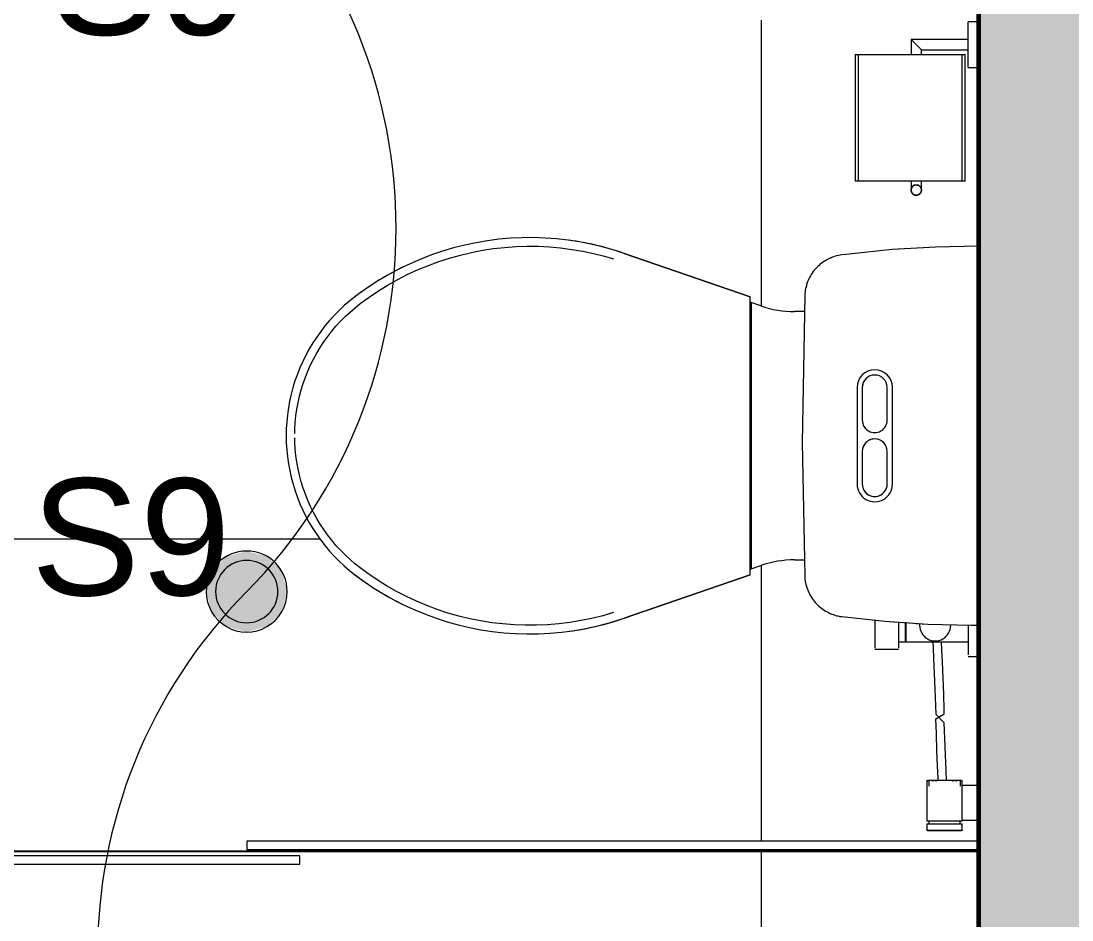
# Model space of a CAD drawing. Header units: millimetres. Extents: x -11245 to 8231, y -22520 to -3800.
# Drawn here: x 1283 to 2295, y -15496 to -14630 of the extents above; entities that cross this region are included whole.
import ezdxf

# ---------------------------------------------------------------- set-up
doc = ezdxf.new("R2010")
doc.units = ezdxf.units.MM
for name, color, linetype, lineweight in [('A-ANNO-DIMS', 211, 'Continuous', 9), ('A-ANNO-DIMS-75', 211, 'Continuous', 9), ('A-DETL-THIN', 151, 'Continuous', 9), ('A-FLOR', 192, 'Continuous', 25), ('A-FLOR-PATT', 8, 'Continuous', 25), ('A-GENM', 13, 'Continuous', 9), ('A-WALL', 113, 'Continuous', 25), ('A-WALL-PATT', 111, 'Continuous', 25), ('E-LITE-EQPM', 33, 'Continuous', 9), ('G-ANNO-TEXT', 231, 'Continuous', 9), ('I-FURN', 30, 'Continuous', 9), ('P-SANR-FIXT', 6, 'Continuous', 9)]:
    doc.layers.add(name, color=color, linetype=linetype, lineweight=lineweight)
doc.styles.add('@Arial Unicode MS', font='ARIALUNI.TTF', dxfattribs={"height": 150})
doc.styles.add('Arial_1', font='arial.ttf', dxfattribs={"height": 112.5})
doc.dimstyles.new('CRT_-__Metros_-_Linha_de_chamada_3_5_mm', dxfattribs={"dimscale": 304.8, "dimtxt": 150.876728, "dimasz": 0.492126, "dimexe": 0.246063, "dimexo": 0.0625, "dimgap": 0.123031, "dimtad": 1, "dimlfac": 0.001, "dimrnd": 0.01, "dimzin": 0, "dimdsep": 46, "dimtxsty": '@Arial Unicode MS', "dimblk1": 'OBLIQUE', "dimblk2": 'OBLIQUE', "dimsah": 1, "dimcen": 0.09, "dimdle": 0.246063, "dimazin": 0, "dimtfac": 1, "dimtdec": 4, "dimtix": 1, "dimtmove": 0, "dimatfit": 3, "dimfxl": 1.476378, "dimfxlon": 1, "dimtvp": 1, "dimtolj": 1, "dimtzin": 0, "dimarcsym": 2})

# ---------------------------------------------------------------- blocks, each defined once
blk = doc.blocks.new('CRT-POR-Folha-Madeira-Face Based vidro - CRT-POR-Folha-Madeira-Face Based vidro-4438601-PONTOS ELÉTRICOS TÉRREO')
at = {"layer": 'A-GENM'}
for p, q in [((2205.4, -15419.9), (1500.4, -15419.9)), ((1500.4, -15419.9), (1500.4, -15427.9)), ((1500.4, -15427.9), (2205.4, -15427.9)), ((2205.4, -15427.9), (2205.4, -15419.9))]:
    blk.add_line(p, q, dxfattribs=at)
blk = doc.blocks.new('CRT-POR-Folha-Madeira-Face Based vidro - CRT-POR-Folha-Madeira-Face Based vidro-4438602-PONTOS ELÉTRICOS TÉRREO')
at = {"layer": 'A-GENM'}
for p, q in [((1551.4, -15434), (796.4, -15434)), ((796.4, -15434), (796.4, -15442)), ((1551.4, -15442), (1551.4, -15434)), ((796.4, -15442), (1551.4, -15442))]:
    blk.add_line(p, q, dxfattribs=at)
blk = doc.blocks.new('Bacia Sanitária - Caixa acoplada-3529764-PONTOS ELÉTRICOS TÉRREO')
at = {"layer": 'P-SANR-FIXT'}
for p, q in [((171.5, -173), (78.5, -173)), ((110, -178), (78.5, -178)), ((171.5, -178), (140, -178)), ((78.5, -202), (110, -202)), ((140, -202), (171.5, -202)), ((78.5, -207), (171.5, -207)), ((5.5, -257.8), (5.5, -267.2)), ((244.5, -267.2), (244.5, -257.8)), ((0, -299.8), (-3.2, -309)), ((253.2, -309), (250, -299.8)), ((-8.8, -310), (-50.6, -431.4)), ((-50.6, -431.4), (-8.8, -310)), ((-3.2, -309), (-3.5, -310)), ((-3.2, -309), (253.2, -309)), ((242.9, -310), (7.1, -310)), ((253.5, -310), (253.2, -309)), ((300.6, -431.4), (258.8, -310)), ((258.8, -310), (300.6, -431.4))]:
    blk.add_line(p, q, dxfattribs=at)
at = {"layer": 'P-SANR-FIXT', "flags": 128}
for points in [[(-57.5, -90), (-56.7, -131.6), (-54.2, -173.1), (-50, -214.5), (-49.1, -221.6)], [(-57.5, -90), (-56.7, -131.6), (-55.6, -148.8)], [(299.1, -221.6), (303.6, -180.3), (306.4, -138.8), (307.5, -97.2), (307.5, -90)], [(305.6, -150.2), (306.4, -138.8), (307.5, -97.2), (307.5, -90)], [(-54.9, -161.7), (-54.2, -173.1), (-50, -214.5), (-49.1, -221.6)], [(299.1, -221.6), (303.6, -180.3), (304.7, -163.1)], [(-49.1, -221.6), (-48.9, -223.3), (-48.6, -224.9), (-48.2, -226.5), (-47.8, -228.1), (-47.3, -229.6), (-46.7, -231.2), (-46.1, -232.7), (-45.4, -234.2), (-44.7, -235.6), (-43.9, -237.1), (-43.1, -238.5), (-42.1, -239.8), (-41.2, -241.2), (-40.2, -242.5), (-39.1, -243.7), (-38, -244.9), (-36.8, -246.1), (-35.6, -247.2), (-34.4, -248.2), (-33.1, -249.2), (-31.7, -250.2), (-30.4, -251.1), (-29, -252), (-27.5, -252.7), (-26.1, -253.5), (-24.6, -254.2), (-23.1, -254.8), (-21.5, -255.3), (-19.9, -255.8), (-18.4, -256.2), (-16.8, -256.6), (-15.2, -256.9), (-13.5, -257.1), (-11.9, -257.3), (-10.3, -257.4), (-10, -257.4)], [(-49.1, -221.6), (-48.9, -223.3), (-48.6, -224.9), (-48.2, -226.5), (-47.8, -228.1), (-47.3, -229.6), (-46.7, -231.2), (-46.1, -232.7), (-45.4, -234.2), (-44.7, -235.6), (-43.9, -237.1), (-43.1, -238.5), (-42.1, -239.8), (-41.2, -241.2), (-40.2, -242.5), (-39.1, -243.7), (-38, -244.9), (-36.8, -246.1), (-35.6, -247.2), (-34.4, -248.2), (-33.1, -249.2), (-31.7, -250.2), (-30.4, -251.1), (-29, -252), (-27.5, -252.7), (-26.1, -253.5), (-24.6, -254.2), (-23.1, -254.8), (-21.5, -255.3), (-19.9, -255.8), (-18.4, -256.2), (-16.8, -256.6), (-15.2, -256.9), (-13.5, -257.1), (-11.9, -257.3), (-10.3, -257.4)], [(260, -257.4), (261.7, -257.3), (263.3, -257.2), (264.9, -256.9), (266.5, -256.7), (268.1, -256.3), (269.7, -255.9), (271.3, -255.4), (272.8, -254.9), (274.4, -254.2), (275.9, -253.6), (277.3, -252.9), (278.8, -252.1), (280.2, -251.2), (281.6, -250.3), (282.9, -249.4), (284.2, -248.4), (285.4, -247.3), (286.7, -246.2), (287.8, -245.1), (288.9, -243.9), (290, -242.6), (291, -241.4), (292, -240), (292.9, -238.7), (293.8, -237.3), (294.6, -235.8), (295.3, -234.4), (296, -232.9), (296.7, -231.4), (297.2, -229.8), (297.7, -228.3), (298.2, -226.7), (298.5, -225.1), (298.9, -223.5), (299.1, -221.9), (299.1, -221.6)], [(260, -257.4), (261.7, -257.3), (263.3, -257.2), (264.9, -256.9), (266.5, -256.7), (268.1, -256.3), (269.7, -255.9), (271.3, -255.4), (272.8, -254.9), (274.4, -254.2), (275.9, -253.6), (277.3, -252.9), (278.8, -252.1), (280.2, -251.2), (281.6, -250.3), (282.9, -249.4), (284.2, -248.4), (285.4, -247.3), (286.7, -246.2), (287.8, -245.1), (288.9, -243.9), (290, -242.6), (291, -241.4), (292, -240), (292.9, -238.7), (293.8, -237.3), (294.6, -235.8), (295.3, -234.4), (296, -232.9), (296.7, -231.4), (297.2, -229.8), (297.7, -228.3), (298.2, -226.7), (298.5, -225.1), (298.9, -223.5), (299.1, -221.9)], [(-10, -257.4), (131.5, -260), (260, -257.4)], [(128.4, -259.9), (131.5, -260), (260, -257.4)], [(7.1, -310), (3.6, -310), (0.2, -310), (-2.8, -310), (-5.3, -310), (-7.2, -310), (-8.4, -310), (-8.8, -310)], [(258.8, -310), (258.4, -310), (257.2, -310), (255.3, -310), (252.8, -310), (249.8, -310), (246.4, -310), (242.9, -310)], [(-50.6, -431.4), (-54, -441.9), (-57, -452.7), (-59.6, -463.5), (-61.7, -474.4), (-63.4, -485.4), (-64.6, -496.5), (-65.4, -507.6), (-65.8, -518.7), (-65.7, -529.9), (-65.2, -541), (-64.2, -552.1), (-62.8, -563.1), (-60.9, -574.1), (-58.6, -585), (-55.9, -595.8), (-52.7, -606.4), (-49.1, -617), (-45.1, -627.3), (-40.7, -637.6), (-35.9, -647.6), (-30.6, -657.4), (-25, -667), (-19, -676.4), (-12.7, -685.6), (-8.9, -690.7)], [(258.9, -690.7), (265.4, -681.7), (271.6, -672.5), (277.5, -663), (282.9, -653.3), (288, -643.4), (292.6, -633.2), (296.9, -622.9), (300.7, -612.5), (304.1, -601.9), (307.1, -591.2), (309.6, -580.3), (311.7, -569.4), (313.4, -558.4), (314.6, -547.3), (315.4, -536.2), (315.8, -525.1), (315.7, -514), (315.1, -502.9), (314.1, -491.8), (312.7, -480.7), (310.8, -469.8), (308.5, -458.9), (305.8, -448.1), (302.6, -437.4), (300.6, -431.4)], [(-2.3, -685.7), (-8.6, -676.9), (-14.7, -668), (-20.3, -658.8), (-25.6, -649.4), (-30.5, -639.7), (-35, -629.9), (-39.1, -619.9), (-42.8, -609.8), (-46.1, -599.5), (-49, -589.1), (-51.5, -578.6), (-53.6, -568), (-55.2, -557.3), (-56.4, -546.6), (-57.1, -535.8), (-57.5, -525), (-57.4, -514.2), (-56.9, -503.4), (-55.9, -492.7), (-54.5, -482), (-52.7, -471.3), (-50.5, -460.8), (-47.8, -450.3), (-45.2, -441.6)], [(295.2, -441.6), (298.2, -451.9), (300.8, -462.4), (303, -473), (304.8, -483.6), (306.1, -494.4), (307, -505.1), (307.4, -515.9), (307.5, -526.7), (307.1, -537.5), (306.2, -548.3), (305, -559), (303.3, -569.7), (301.2, -580.2), (298.6, -590.7), (295.7, -601.1), (292.3, -611.4), (288.5, -621.5), (284.3, -631.5), (279.8, -641.2), (274.8, -650.8), (269.5, -660.2), (263.7, -669.4), (257.7, -678.3), (252.3, -685.7)], [(122.9, -748.7), (118.6, -748.6), (112.2, -748.2), (105.8, -747.6), (99.5, -746.7), (93.2, -745.5), (87, -744.1), (80.8, -742.5), (74.7, -740.6), (68.6, -738.4), (62.7, -736.1), (56.8, -733.5), (51.1, -730.6), (45.5, -727.6), (40, -724.3), (34.7, -720.8), (29.4, -717), (24.4, -713.1), (19.5, -709), (14.8, -704.7), (10.2, -700.2), (5.9, -695.5), (1.7, -690.6), (-2.3, -685.7)], [(252.3, -685.7), (248.3, -690.7), (244.1, -695.5), (239.7, -700.2), (235.2, -704.7), (230.5, -709), (225.6, -713.1), (220.5, -717.1), (215.3, -720.8), (210, -724.3), (204.5, -727.6), (198.9, -730.6), (193.1, -733.5), (187.3, -736.1), (181.3, -738.5), (175.3, -740.6), (169.2, -742.5), (163, -744.1), (156.7, -745.5), (150.5, -746.7), (144.1, -747.6), (137.7, -748.2), (131.4, -748.6), (127, -748.7)], [(-8.9, -690.7), (-4.7, -696), (-0.3, -701.1), (4.3, -706), (9.1, -710.7), (14.1, -715.3), (19.2, -719.6), (24.5, -723.7), (30, -727.6), (35.6, -731.3), (41.4, -734.8), (47.3, -738), (53.4, -741), (59.5, -743.7), (65.8, -746.2), (72.1, -748.5), (78.5, -750.5), (85, -752.2), (91.6, -753.7), (98.2, -754.9), (104.9, -755.8), (111.6, -756.5), (118.3, -756.9), (125, -757), (131.8, -756.9), (138.5, -756.5), (145.2, -755.8), (151.9, -754.8), (158.5, -753.6), (165, -752.2), (171.5, -750.4), (178, -748.4), (184.3, -746.2), (190.6, -743.7), (196.7, -741), (202.8, -738), (208.7, -734.7), (214.4, -731.3), (220.1, -727.6), (225.5, -723.7), (230.9, -719.5), (236, -715.2), (241, -710.7), (245.8, -705.9), (250.3, -701), (254.7, -695.9), (258.9, -690.7)]]:
    blk.add_lwpolyline(points, dxfattribs=at)
at = {"layer": 'P-SANR-FIXT'}
for centre, radius, start, end in [((78.5, -190), 17, 90, 270), ((78.5, -190), 12, 90, 180), ((78.5, -190), 12, 90, 270), ((110, -190), 12, 60, 90), ((110, -190), 12, 270, 90), ((140, -190), 12, 90, 270), ((140, -190), 12, 120, 210), ((171.5, -190), 17, 270, 90), ((171.5, -190), 12, 300, 90), ((171.5, -190), 12, 270, 90), ((110, -190), 12, 330, 30), ((78.5, -190), 12, 240, 270), ((110, -190), 12, 300, 325.3751), ((140, -190), 12, 225, 255), ((-8.5, -216.5), 41, 200.6979, 204.269), ((258.5, -216.5), 41, 335.5054, 339.3021), ((-8.5, -216.5), 41, 225.2401, 227.543), ((258.5, -216.5), 41, 310.0668, 312.457), ((-8.5, -216.5), 41, 250.5914, 254.3881), ((258.5, -216.5), 41, 285.6119, 289.183), ((-94.5, -267.2), 100, 340.9814, 0), ((344.5, -267.2), 100, 180, 199.0186), ((212.5, -522), 278.3, 160.9814, 172.2455), ((37.5, -522), 278.3, 7.7545, 19.0186), ((212.5, -522), 278.3, 206.0377, 217.3018), ((37.5, -522), 278.3, 322.6982, 333.9623)]:
    blk.add_arc(centre, radius, start, end, dxfattribs=at)
blk = doc.blocks.new('Ducha Higiênica Mix_Match - Cobre Escovado-4413496-PONTOS ELÉTRICOS TÉRREO')
at = {"layer": 'P-SANR-FIXT', "color": 55}
for p, q in [((30, -10), (30, 0)), ((154.3, 0), (154.3, -15.7)), ((187.7, -15.8), (187.7, 0)), ((0, -10), (28.5, -10)), ((16, -70), (16, -10)), ((154.7, -17.5), (149.5, -17.5)), ((149.5, -17.5), (149.5, -32.8)), ((149.5, -17.5), (149.5, -32.8)), ((188.5, -15.7), (150, -15.7)), ((188.5, -15.7), (188.5, -32.8)), ((191, -17.7), (188.5, -17.7)), ((197, -15.7), (191, -15.7)), ((191, -32.8), (191, -15.7)), ((150.5, -21.4), (149.5, -21.4)), ((150.5, -24.5), (149.5, -24.5)), ((149.5, -32.8), (149.5, -48)), ((149.5, -32.8), (149.5, -48)), ((188.5, -32.8), (188.5, -49.8)), ((191, -49.8), (191, -32.8)), ((149.5, -41.1), (150.5, -41.1)), ((149.5, -44.2), (150.5, -44.2)), ((149.5, -48), (154.7, -48)), ((150, -49.8), (188.5, -49.8)), ((188.5, -47.8), (191, -47.8)), ((191, -49.8), (197, -49.8)), ((0, -70.4), (-2.9, -70.4)), ((-2.9, -70.4), (0, -70.4)), ((-2.9, -70.8), (0, -70.8)), ((-2.7, -70), (0, -70)), ((0, -70), (16, -70)), ((0, -70.4), (0, -70.4)), ((0, -70.8), (16, -70.8)), ((15.3, -70.4), (16, -70)), ((16, -70.8), (15.3, -70.4)), ((16, -77), (16, -70.8)), ((-3.4, -77), (0, -77)), ((0, -77), (21.9, -77)), ((23, -100), (23, -77)), ((-5.7, -100), (0, -100)), ((0, -100), (21.9, -100))]:
    blk.add_line(p, q, dxfattribs=at)
at = {"layer": 'P-SANR-FIXT', "color": 55, "flags": 128}
for points in [[(149.5, -16.3), (149.5, -16.3), (149.5, -16.2), (149.5, -16.2), (149.5, -16.2), (149.5, -16.2), (149.5, -16.2), (149.5, -16.1), (149.5, -16.1), (149.5, -16.1), (149.5, -16.1), (149.6, -16.1), (149.6, -16), (149.6, -16), (149.6, -16), (149.6, -16), (149.6, -16), (149.6, -15.9), (149.6, -15.9), (149.6, -15.9), (149.7, -15.9), (149.7, -15.9), (149.7, -15.9), (149.7, -15.9), (149.7, -15.8), (149.8, -15.8), (149.8, -15.8), (149.8, -15.8), (149.8, -15.8), (149.8, -15.8), (149.8, -15.8), (149.9, -15.8), (149.9, -15.8), (149.9, -15.8), (149.9, -15.8), (150, -15.7), (150, -15.7), (150, -15.7), (150, -15.7), (150, -15.7), (150, -15.7)], [(149.5, -17.9), (149.5, -17.7), (149.5, -17.4), (149.5, -17.2), (149.5, -17), (149.5, -16.8), (149.5, -16.6), (149.5, -16.5), (149.5, -16.4), (149.5, -16.4), (149.5, -16.3), (149.5, -16.3)], [(149.5, -16.3), (149.5, -16.3), (149.5, -16.3), (149.5, -16.4), (149.5, -16.5), (149.5, -16.6), (149.5, -16.8), (149.5, -16.9), (149.5, -17.1), (149.5, -17.3), (149.5, -17.6), (149.5, -17.9), (149.5, -18.1), (149.5, -18.5), (149.5, -18.8), (149.5, -19.2), (149.5, -19.5), (149.5, -19.9), (149.5, -20.4), (149.5, -20.8), (149.5, -21.3), (149.5, -21.8), (149.5, -22.3), (149.5, -22.8), (149.5, -23.3), (149.5, -23.9), (149.5, -24.4), (149.5, -25), (149.5, -25.6), (149.5, -26.2), (149.5, -26.8), (149.5, -27.4), (149.5, -28), (149.5, -28.7), (149.5, -29.3), (149.5, -30), (149.5, -30.6), (149.5, -31.3), (149.5, -31.9), (149.5, -32.6), (149.5, -32.8)], [(197, -15.7), (197, -15.7), (197, -15.7), (197.1, -15.7), (197.1, -15.7), (197.1, -15.7), (197.1, -15.8), (197.1, -15.8), (197.2, -15.8), (197.2, -15.8), (197.2, -15.8), (197.2, -15.8), (197.2, -15.8), (197.3, -15.8), (197.3, -15.8), (197.3, -15.8), (197.3, -15.8), (197.3, -15.9), (197.3, -15.9), (197.4, -15.9), (197.4, -15.9), (197.4, -15.9), (197.4, -15.9), (197.4, -16), (197.4, -16), (197.4, -16), (197.5, -16), (197.5, -16), (197.5, -16), (197.5, -16.1), (197.5, -16.1), (197.5, -16.1), (197.5, -16.1), (197.5, -16.1), (197.5, -16.2), (197.5, -16.2), (197.5, -16.2), (197.5, -16.2), (197.5, -16.3), (197.5, -16.3), (197.5, -16.3)], [(197.5, -32.8), (197.5, -32.1), (197.5, -31.4), (197.5, -30.8), (197.5, -30.1), (197.5, -29.5), (197.5, -28.8), (197.5, -28.2), (197.5, -27.6), (197.5, -27), (197.5, -26.3), (197.5, -25.7), (197.5, -25.1), (197.5, -24.6), (197.5, -24), (197.5, -23.5), (197.5, -22.9), (197.5, -22.4), (197.5, -21.9), (197.5, -21.4), (197.5, -20.9), (197.5, -20.5), (197.5, -20.1), (197.5, -19.6), (197.5, -19.3), (197.5, -18.9), (197.5, -18.5), (197.5, -18.2), (197.5, -17.9), (197.5, -17.7), (197.5, -17.4), (197.5, -17.2), (197.5, -17), (197.5, -16.8), (197.5, -16.6), (197.5, -16.5), (197.5, -16.4), (197.5, -16.3), (197.5, -16.3), (197.5, -16.3)], [(197.5, -16.3), (197.5, -16.3), (197.5, -16.3), (197.5, -16.4), (197.5, -16.5), (197.5, -16.6), (197.5, -16.8), (197.5, -16.9), (197.5, -17.1), (197.5, -17.3), (197.5, -17.6), (197.5, -17.8), (197.5, -18.1), (197.5, -18.5), (197.5, -18.8), (197.5, -19.2), (197.5, -19.5), (197.5, -19.9), (197.5, -20.4), (197.5, -20.8), (197.5, -21.3), (197.5, -21.8), (197.5, -22.3), (197.5, -22.8), (197.5, -23.3), (197.5, -23.9), (197.5, -24.4), (197.5, -25), (197.5, -25.6), (197.5, -26.2), (197.5, -26.8), (197.5, -27.4), (197.5, -28), (197.5, -28.7), (197.5, -29.3), (197.5, -30), (197.5, -30.6), (197.5, -31.3), (197.5, -31.9), (197.5, -32.6), (197.5, -32.8)], [(16, -36), (23.7, -35.6), (35.6, -35.1), (50.5, -34.5), (66.5, -33.9), (81, -33.5), (85.5, -33.3)], [(149.5, -30.8), (139, -31.3), (124.9, -31.9), (109.1, -32.5), (93.9, -33), (85.5, -41.3)], [(149.5, -38.8), (147.3, -39), (135.4, -39.5), (120.5, -40.1), (104.5, -40.6), (90, -41.1), (85.5, -33.3)], [(149.5, -32.8), (149.5, -33.4), (149.5, -34.1), (149.5, -34.7), (149.5, -35.4), (149.5, -36), (149.5, -36.7), (149.5, -37.3), (149.5, -37.9), (149.5, -38.6), (149.5, -39.2), (149.5, -39.8), (149.5, -40.4), (149.5, -40.9), (149.5, -41.5), (149.5, -42.1), (149.5, -42.6), (149.5, -43.1), (149.5, -43.6), (149.5, -44.1), (149.5, -44.6), (149.5, -45), (149.5, -45.5), (149.5, -45.9), (149.5, -46.3), (149.5, -46.6), (149.5, -47), (149.5, -47.3), (149.5, -47.6), (149.5, -47.9), (149.5, -48.1), (149.5, -48.3), (149.5, -48.5), (149.5, -48.7), (149.5, -48.9), (149.5, -49), (149.5, -49.1), (149.5, -49.2), (149.5, -49.2), (149.5, -49.2)], [(197.5, -32.8), (197.5, -33.4), (197.5, -34.1), (197.5, -34.7), (197.5, -35.4), (197.5, -36), (197.5, -36.7), (197.5, -37.3), (197.5, -37.9), (197.5, -38.6), (197.5, -39.2), (197.5, -39.8), (197.5, -40.4), (197.5, -40.9), (197.5, -41.5), (197.5, -42.1), (197.5, -42.6), (197.5, -43.1), (197.5, -43.6), (197.5, -44.1), (197.5, -44.6), (197.5, -45), (197.5, -45.5), (197.5, -45.9), (197.5, -46.3), (197.5, -46.6), (197.5, -47), (197.5, -47.3), (197.5, -47.6), (197.5, -47.9), (197.5, -48.1), (197.5, -48.3), (197.5, -48.5), (197.5, -48.7), (197.5, -48.9), (197.5, -49), (197.5, -49.1), (197.5, -49.2), (197.5, -49.2), (197.5, -49.2)], [(197.5, -49.2), (197.5, -49.2), (197.5, -49.2), (197.5, -49.1), (197.5, -49), (197.5, -48.9), (197.5, -48.8), (197.5, -48.6), (197.5, -48.4), (197.5, -48.2), (197.5, -47.9), (197.5, -47.7), (197.5, -47.4), (197.5, -47.1), (197.5, -46.7), (197.5, -46.4), (197.5, -46), (197.5, -45.6), (197.5, -45.1), (197.5, -44.7), (197.5, -44.2), (197.5, -43.8), (197.5, -43.3), (197.5, -42.7), (197.5, -42.2), (197.5, -41.7), (197.5, -41.1), (197.5, -40.5), (197.5, -39.9), (197.5, -39.3), (197.5, -38.7), (197.5, -38.1), (197.5, -37.5), (197.5, -36.8), (197.5, -36.2), (197.5, -35.6), (197.5, -34.9), (197.5, -34.3), (197.5, -33.6), (197.5, -32.9), (197.5, -32.8)], [(16, -44.1), (21.2, -43.8), (32, -43.3), (46.1, -42.7), (61.9, -42.1), (77.1, -41.6), (85.5, -41.3)], [(149.5, -49.2), (149.5, -49.2), (149.5, -49.2), (149.5, -49.1), (149.5, -49), (149.5, -48.9), (149.5, -48.8), (149.5, -48.6), (149.5, -48.4), (149.5, -48.2), (149.5, -47.9), (149.5, -47.7)], [(150, -49.8), (150, -49.8), (150, -49.8), (150, -49.8), (150, -49.8), (149.9, -49.8), (149.9, -49.8), (149.9, -49.8), (149.9, -49.7), (149.9, -49.7), (149.8, -49.7), (149.8, -49.7), (149.8, -49.7), (149.8, -49.7), (149.8, -49.7), (149.7, -49.7), (149.7, -49.7), (149.7, -49.7), (149.7, -49.6), (149.7, -49.6), (149.7, -49.6), (149.6, -49.6), (149.6, -49.6), (149.6, -49.6), (149.6, -49.5), (149.6, -49.5), (149.6, -49.5), (149.6, -49.5), (149.6, -49.5), (149.5, -49.4), (149.5, -49.4), (149.5, -49.4), (149.5, -49.4), (149.5, -49.4), (149.5, -49.3), (149.5, -49.3), (149.5, -49.3), (149.5, -49.3), (149.5, -49.3), (149.5, -49.2), (149.5, -49.2)], [(197.5, -49.2), (197.5, -49.3), (197.5, -49.3), (197.5, -49.3), (197.5, -49.3), (197.5, -49.3), (197.5, -49.4), (197.5, -49.4), (197.5, -49.4), (197.5, -49.4), (197.5, -49.4), (197.5, -49.5), (197.5, -49.5), (197.5, -49.5), (197.4, -49.5), (197.4, -49.5), (197.4, -49.6), (197.4, -49.6), (197.4, -49.6), (197.4, -49.6), (197.4, -49.6), (197.3, -49.6), (197.3, -49.7), (197.3, -49.7), (197.3, -49.7), (197.3, -49.7), (197.3, -49.7), (197.2, -49.7), (197.2, -49.7), (197.2, -49.7), (197.2, -49.7), (197.2, -49.7), (197.1, -49.8), (197.1, -49.8), (197.1, -49.8), (197.1, -49.8), (197.1, -49.8), (197, -49.8), (197, -49.8), (197, -49.8), (197, -49.8)]]:
    blk.add_lwpolyline(points, dxfattribs=at)
at = {"layer": 'P-SANR-FIXT', "color": 55}
for start, end in [(270, 90), (262.7764, 270)]:
    blk.add_arc((0, -41.8), 15, start, end, dxfattribs=at)
blk = doc.blocks.new('Lâmpada Redonda Embutida - Iluminação-4475395-PONTOS ELÉTRICOS TÉRREO')
at = {"layer": 'E-LITE-EQPM'}
for points in [[(0, 39), (-19.5, 33.8), (-33.8, 19.5), (-39, 0), (-30, 0), (-24.3, 17.6), (-9.3, 28.5), (9.3, 28.5), (24.3, 17.6), (30, 0), (39, 0), (33.8, 19.5), (19.5, 33.8), (3.8, 38)], [(9.3, 28.5), (-9.3, 28.5), (-24.3, 17.6), (-30, 0), (30, 0), (24.3, 17.6)], [(-39, 0), (-33.8, -19.5), (-19.5, -33.8), (0, -39), (19.5, -33.8), (33.8, -19.5), (39, 0), (30, 0), (24.3, -17.6), (9.3, -28.5), (-9.3, -28.5), (-24.3, -17.6), (-30, 0)], [(0, 0), (-30, 0), (-24.3, -17.6), (-9.3, -28.5), (9.3, -28.5), (24.3, -17.6), (30, 0)]]:
    blk.add_hatch(color=133, dxfattribs=at).paths.add_polyline_path(points)
for radius, start, end in [(39, 360, 180), (30, 0, 180), (39, 180, 360), (30, 180, 0)]:
    blk.add_arc((0, 0), radius, start, end, dxfattribs=at)
blk = doc.blocks.new('PAPELEIRA - PAPELEIRA-4686294-PONTOS ELÉTRICOS TÉRREO')
at = {"layer": 'I-FURN', "color": 254}
for p, q in [((-22, 0), (-22, -10)), ((22, -10), (22, 0)), ((22, -10), (-22, -10)), ((-5, -10), (-5, -65)), ((5, -55), (5, -10)), ((131.6, -13), (9.4, -13)), ((9.4, -119), (9.4, -13)), ((131.6, -15.9), (9.4, -15.9)), ((131.6, -13), (131.6, -119)), ((9.4, -55), (5, -55)), ((140, -55), (131.6, -55)), ((140, -55), (131.6, -55)), ((-5, -65), (9.4, -65)), ((131.6, -65), (140, -65)), ((131.6, -65), (140, -65)), ((9.4, -115.9), (131.6, -115.9)), ((9.4, -119), (131.6, -119))]:
    blk.add_line(p, q, dxfattribs=at)
for start, end in [(90, 270), (270, 90)]:
    blk.add_arc((140, -60), 5, start, end, dxfattribs=at)
for points, knots in [([(-5, -65), (-5, -65), (-4.9, -64.9), (-4.6, -64.6), (-4.3, -64.3), (-4, -64), (-3.8, -63.8), (-3.5, -63.5), (-3.1, -63.1), (-2.6, -62.6), (-2.2, -62.2), (-1.9, -61.9), (-1.6, -61.6), (-1.3, -61.3), (-1, -61), (-0.7, -60.7), (-0.3, -60.3), (0, -60), (0.3, -59.7), (0.7, -59.3), (1, -59), (1.3, -58.7), (1.6, -58.4), (1.9, -58.1), (2.2, -57.8), (2.5, -57.5), (2.8, -57.2), (3.1, -56.9), (3.5, -56.5), (3.8, -56.2), (4, -56), (4.3, -55.7), (4.6, -55.4), (4.9, -55.1), (5, -55), (5, -55)], [0, 0, 0, 0, 0.083333, 0.125, 0.166667, 0.208333, 0.229167, 0.25, 0.291667, 0.333333, 0.354167, 0.375, 0.395833, 0.416667, 0.4375, 0.458333, 0.479167, 0.5, 0.520833, 0.541667, 0.5625, 0.583333, 0.604167, 0.625, 0.645833, 0.666667, 0.6875, 0.708333, 0.75, 0.770833, 0.791667, 0.833333, 0.875, 0.916667, 1, 1, 1, 1]), ([(140, -65), (139.6, -65), (138.9, -64.9), (138.1, -64.6), (137.6, -64.4), (137.2, -64.2), (136.9, -63.9), (136.5, -63.6), (136.2, -63.3), (136, -63), (135.7, -62.5), (135.4, -61.9), (135.1, -61.1), (134.9, -60), (135.1, -58.9), (135.4, -58.1), (135.7, -57.5), (136, -57), (136.2, -56.7), (136.5, -56.4), (136.9, -56), (137.4, -55.7), (137.8, -55.5), (138.2, -55.3), (138.9, -55.1), (139.6, -55), (140, -55)], [0, 0, 0, 0, 0.083333, 0.125, 0.166667, 0.1875, 0.208333, 0.25, 0.270833, 0.291667, 0.333333, 0.375, 0.416667, 0.5, 0.583333, 0.625, 0.666667, 0.708333, 0.729167, 0.75, 0.791667, 0.833333, 0.854167, 0.875, 0.916667, 1, 1, 1, 1]), ([(140, -55), (140.4, -55), (141.1, -55.1), (141.9, -55.4), (142.4, -55.6), (142.8, -55.8), (143.1, -56.1), (143.5, -56.4), (143.8, -56.7), (144, -57), (144.3, -57.5), (144.6, -58.1), (144.9, -58.9), (145.1, -60), (144.9, -61.1), (144.6, -61.9), (144.3, -62.5), (144, -63), (143.8, -63.3), (143.5, -63.6), (143.1, -64), (142.6, -64.3), (142.2, -64.5), (141.8, -64.7), (141.1, -64.9), (140.4, -65), (140, -65)], [0, 0, 0, 0, 0.083333, 0.125, 0.166667, 0.1875, 0.208333, 0.25, 0.270833, 0.291667, 0.333333, 0.375, 0.416667, 0.5, 0.583333, 0.625, 0.666667, 0.708333, 0.729167, 0.75, 0.791667, 0.833333, 0.854167, 0.875, 0.916667, 1, 1, 1, 1])]:
    blk.add_open_spline(points, degree=3, knots=knots, dxfattribs=at)
blk = doc.blocks.new('DIMBLOCK33-PONTOS ELÉTRICOS TÉRREO')
at = {"layer": 'A-ANNO-DIMS-75', "lineweight": 18}
for p, q in [((1192.9, -14529.7), (1117.9, -14454.7)), ((1192.9, -14529.7), (1267.9, -14604.7)), ((1192.9, -15879.7), (1117.9, -15804.7)), ((1192.9, -15879.7), (1267.9, -15954.7))]:
    blk.add_line(p, q, dxfattribs=at)
at = {"layer": 'A-ANNO-DIMS-75'}
for p, q in [((1482.2, -14529.7), (1117.9, -14529.7)), ((1192.9, -14529.7), (1192.9, -15879.7)), ((1192.9, -14529.7), (1482.2, -14529.7)), ((1428, -15879.7), (1117.9, -15879.7)), ((1192.9, -15879.7), (1428, -15879.7))]:
    blk.add_line(p, q, dxfattribs=at)
at = {"layer": 'A-ANNO-DIMS-75', "color": 0, "insert": (960.7, -15407.6), "char_height": 150, "width": 487.012, "attachment_point": 1, "rotation": 90, "line_spacing_factor": 1.117605, "style": '@Arial Unicode MS'}
blk.add_mtext('1,35', dxfattribs=at)
blk = doc.blocks.new('_Oblique')
at = {"color": 0, "linetype": 'ByBlock', "lineweight": -2}
blk.add_line((-0.5, -0.5), (0.5, 0.5), dxfattribs=at)

msp = doc.modelspace()

# ---------------------------------------------------------------- hatches: boundary and pattern name
at = {"layer": 'A-FLOR-PATT', "lineweight": 9}
h = msp.add_hatch(dxfattribs=at)
h.set_pattern_fill('FP_16', color=9, style=0, pattern_type=2)
h.set_pattern_definition([(90, (18795.4, 1670.3), (-1200, 7e-14), []), (180, (18795.4, 1670.3), (-1e-13, -1200), [])])
h.paths.add_polyline_path([(856.38, -15429.651), (2205.38, -15429.651), (2205.38, -15427.91), (1500.38, -15427.91), (1500.38, -15419.91), (2205.38, -15419.91), (2205.38, -15399.901), (2183.265, -15400.651), (2183.265, -15403.151), (2189.641, -15403.883), (2189.641, -15409.139), (2155.604, -15409.139), (2155.604, -15403.151), (2161.979, -15403.151), (2161.109, -15400.651), (2155.604, -15400.651), (2155.604, -15362.195), (2166.538, -15361.651), (2161.054, -15228.151), (2135.38, -15228.151), (2134.58, -15228.151), (2128.38, -15228.287), (2128.38, -15234.025), (2105.38, -15234.025), (2105.38, -15206.879), (2066.429, -15201.634), (2054.163, -15195.377), (2044.827, -15185.32), (2041.44, -15178.474), (2037.953, -15164.5), (2037.478, -15149.192), (2028.198, -15149.192), (2009.569, -15151.103), (1986.169, -15157.907), (1985.38, -15158.18), (1985.38, -15163.425), (1859.138, -15206.418), (1810.887, -15217.901), (1772.825, -15219.74), (1753.82, -15219.617), (1721.654, -15215.078), (1698.351, -15209.868), (1662.467, -15196.741), (1648.554, -15190.583), (1603.017, -15161.923), (1573.411, -15132.432), (1556.517, -15104.034), (1550.886, -15093.031), (1542.711, -15064.746), (1539.72, -15049.735), (1538.932, -15023.532), (1540.967, -15002.456), (1547.465, -14976.988), (1552.278, -14963.169), (1568.233, -14935.123), (1575.052, -14924.995), (1585.289, -14914.357), (1607.847, -14893.83), (1655.069, -14865.535), (1689.791, -14852.368), (1703.104, -14847.91), (1729.417, -14842.699), (1757.831, -14839.395), (1797.461, -14840.55), (1810.887, -14841.401), (1870.456, -14856.264), (1985.38, -14896.275), (1986.169, -14901.394), (1995.624, -14904.653), (2011.684, -14908.736), (2037.586, -14910.11), (2038.955, -14891.046), (2044.475, -14874.533), (2053.82, -14864.165), (2060.491, -14860.141), (2075.952, -14855.305), (2153.3, -14848.643), (2196.938, -14847.419), (2205.38, -14847.151), (2205.38, -14675.028), (2195.38, -14674.278), (2195.38, -14658.028), (2150.38, -14658.028), (2150.38, -14662.389), (2192.424, -14662.681), (2192.424, -14784.625), (2150.38, -14784.625), (2149.704, -14794.66), (2147.848, -14797.18), (2145.337, -14797.681), (2142.844, -14797.295), (2140.38, -14791.401), (2139.522, -14784.625), (2086.424, -14784.625), (2086.424, -14662.389), (2140.38, -14662.389), (2141.052, -14648.028), (2195.38, -14647.334), (2195.38, -14631.028), (2205.38, -14631.028), (2205.38, -14629.651), (1685.38, -14629.651), (1685.38, -13659.651), (1705.38, -13659.651), (1705.38, -13329.651), (1695.38, -13329.651), (1695.38, -13339.651), (1600.38, -13339.651), (1596.844, -13338.186), (1595.38, -13334.651), (1595.38, -13329.651), (925.38, -13329.651), (925.38, -14029.651), (895.38, -14029.651), (895.38, -13334.651), (893.915, -13338.186), (890.38, -13339.651), (795.38, -13339.651), (795.38, -14647.651), (805.38, -14648.4), (805.38, -14664.651), (880.38, -14665.321), (879.71, -15274.651), (805.38, -15275.345), (805.38, -15291.651), (795.38, -15291.651), (795.38, -15429.651), (836.38, -15429.651), (836.38, -15412.993), (839.016, -15406.629), (846.38, -15403.993), (853.744, -15406.629), (856.38, -15412.993)])
h.paths.add_polyline_path([(2189.641, -15366.401), (2205.38, -15366.401), (2205.38, -15240.682), (2195.38, -15240.682), (2195.38, -15228.151), (2169.286, -15228.151), (2170.876, -15263.424), (2174.604, -15361.651), (2189.641, -15362.195)])
h.paths.add_polyline_path([(862.096, -15264.651), (870.38, -15264.651), (870.38, -14674.651), (805.38, -14675.345), (805.38, -14691.651), (795.38, -14691.651), (795.38, -15247.651), (805.38, -15248.4), (805.38, -15264.651)])
h.paths.add_polyline_path([(1500.38, -15218.651), (1479.966, -15212.512), (1466.605, -15199.151), (1461.38, -15179.651), (1466.605, -15160.151), (1480.88, -15145.876), (1500.38, -15140.651), (1519.88, -15145.876), (1534.155, -15160.151), (1539.38, -15179.651), (1534.155, -15199.151), (1519.88, -15213.426), (1509.65, -15216.167)])
h.paths.add_polyline_path([(1500.38, -14518.651), (1480.88, -14513.426), (1466.605, -14499.151), (1461.38, -14479.651), (1466.605, -14460.151), (1480.88, -14445.876), (1500.38, -14440.651), (1519.88, -14445.876), (1534.155, -14460.151), (1539.38, -14479.651), (1534.155, -14499.151), (1519.88, -14513.426), (1504.133, -14517.645)])
h.paths.add_polyline_path([(1500.38, -13818.651), (1480.88, -13813.426), (1466.605, -13799.151), (1461.38, -13779.651), (1466.605, -13760.151), (1480.88, -13745.876), (1500.38, -13740.651), (1519.88, -13745.876), (1534.155, -13760.151), (1539.38, -13779.651), (1534.155, -13799.151), (1519.88, -13813.426), (1509.65, -13816.167)])
h = msp.add_hatch(dxfattribs=at)
h.set_pattern_fill('FP_17', color=9, style=0, pattern_type=2)
h.set_pattern_definition([(90, (1995.4, -15129.7), (-1200, 7e-14), []), (180, (1995.4, -15129.7), (-1e-13, -1200), [])])
h.paths.add_polyline_path([(2014.894, -15800.223), (2014.894, -15800.882), (2016.151, -15800.78)])
h.paths.add_polyline_path([(846.38, -15441.993), (853.433, -15443.421), (853.433, -15444.091), (856.38, -15444.091), (856.38, -15462.993), (853.744, -15469.357), (846.38, -15471.993), (841.38, -15470.113), (838.871, -15469.006), (836.38, -15462.993), (836.38, -15444.091), (839.327, -15443.421), (839.327, -15442.651), (845.38, -15442.076)])
h.paths.add_polyline_path([(846.38, -15431.894), (853.433, -15433.322), (853.433, -15433.993), (1551.38, -15433.993), (1551.38, -15441.993), (796.38, -15441.993), (796.38, -15433.993), (839.327, -15433.322), (839.327, -15432.552), (845.38, -15431.977)])
h.paths.add_polyline_path([(795.38, -16329.651), (1000.38, -16329.651), (1000.38, -16319.651), (2000.38, -16319.651), (2000.38, -16329.651), (2205.38, -16329.651), (2205.38, -15934.651), (2195.38, -15934.651), (2195.38, -15893.427), (2170.38, -15893.703), (2169.844, -15966.618), (2167.911, -15968.996), (2164.607, -15969.366), (2162.38, -15965.448), (2161.952, -15891.264), (2159.139, -15889.096), (2158.617, -15887.28), (2155.38, -15887.892), (2155.38, -15894.651), (2135.38, -15894.651), (2135.38, -16219.651), (2080.38, -16219.651), (2080.38, -15959.036), (2047.689, -15940.162), (2043.52, -15941.588), (2042.559, -15942.055), (2036.253, -15945.695), (2024.95, -15948.608), (2016.644, -15949.446), (1994.06, -15947.893), (1990.204, -15946.835), (1988.984, -15945.484), (1979.582, -15942.617), (1958.319, -15927.106), (1943.486, -15903.482), (1938.463, -15872.951), (1944.512, -15844.445), (1959.789, -15821.018), (1982.654, -15805.417), (1990.183, -15803.345), (1992.768, -15802.014), (2000.865, -15800.42), (2004.164, -15800.864), (2009.624, -15799.78), (2021.805, -15800.535), (2031.044, -15802.333), (2039.712, -15805.49), (2039.788, -15806.152), (2042.025, -15807.126), (2043.843, -15808.419), (2044.239, -15807.22), (2052.563, -15812.432), (2055.839, -15814.434), (2080.38, -15800.265), (2080.38, -15519.651), (2135.38, -15519.651), (2135.38, -15844.651), (2155.38, -15845.503), (2156.135, -15857.833), (2159.522, -15849.739), (2162.38, -15847.362), (2162.011, -15733.78), (2151.65, -15733.747), (2148.074, -15731.735), (2144.9, -15726.87), (2141.908, -15718.78), (2140.529, -15710.769), (2140.644, -15696.016), (2143.033, -15684.689), (2146.452, -15677.7), (2150.155, -15674.363), (2154.246, -15673.78), (2162.011, -15673.78), (2164.794, -15674.803), (2167.387, -15677.8), (2169.921, -15683.686), (2171.322, -15687.778), (2205.38, -15683.686), (2205.38, -15429.651), (856.38, -15429.651), (856.38, -15431.894), (836.38, -15431.894), (836.38, -15429.651), (795.38, -15429.651), (795.38, -16224.78)])
h.paths.add_polyline_path([(1500.38, -15918.651), (1480.88, -15913.426), (1466.605, -15899.151), (1461.38, -15879.651), (1466.605, -15860.151), (1480.88, -15845.876), (1500.38, -15840.651), (1519.88, -15845.876), (1534.155, -15860.151), (1539.38, -15879.651), (1534.155, -15899.151), (1519.88, -15913.426), (1504.133, -15917.645)])
h.paths.add_polyline_path([(2156.367, -15854.823), (2158.486, -15851.763), (2158.305, -15852.337), (2156.937, -15854.091)])
h.paths.add_polyline_path([(2186.103, -15845.874), (2195.38, -15845.874), (2195.38, -15804.651), (2205.38, -15804.651), (2205.38, -15723.875), (2170.976, -15720.038), (2170.38, -15724.994), (2170.38, -15845.874)])
h.paths.add_polyline_path([(2172.344, -15711.896), (2174.62, -15709.52), (2174.17, -15709.367), (2172.454, -15710.329), (2172.368, -15711.733)])
h.paths.add_polyline_path([(2175.16, -15708.693), (2176.199, -15706.148), (2176.142, -15701.26), (2176.352, -15703.78), (2175.198, -15708.538)])
h.paths.add_polyline_path([(2175.037, -15698.68), (2172.396, -15696.016), (2173.081, -15697.571), (2174.62, -15698.443)])
at = {"layer": 'A-WALL-PATT'}
h = msp.add_hatch(color=256, dxfattribs=at)
h.paths.add_polyline_path([(2205.38, -16329.651), (2385.38, -16329.651), (2385.38, -16207.263), (2205.38, -16207.263)])
h.paths.add_polyline_path([(2205.38, -15547.263), (2385.38, -15547.263), (2385.38, -13329.651), (2205.38, -13329.651), (2205.38, -15498.74)])
h.paths.add_polyline_path([(2385.38, -13149.651), (2385.38, -13074.651), (2205.38, -13074.651), (2205.38, -13149.651), (2362.637, -13149.651)])
h.paths.add_polyline_path([(2205.38, -12224.651), (2385.38, -12224.651), (2385.38, -12149.651), (2205.38, -12149.651)])

# ---------------------------------------------------------------- linework, layer by layer
at = {"layer": 'A-DETL-THIN'}
for centre, start, end in [((1146.543, -14829.651), 315.312363, 44.687637), ((1854.217, -15529.651), 135.312363, 224.687637)]:
    msp.add_arc(centre, 497.695, start, end, dxfattribs=at)
at = {"layer": 'A-FLOR'}
msp.add_line((856.38, -15429.651), (2205.38, -15429.651), dxfattribs=at)
at = {"layer": 'A-WALL', "lineweight": 60}
msp.add_line((2205.38, -14479.651), (2205.38, -16329.651), dxfattribs=at)

# ---------------------------------------------------------------- block references
at = {"layer": 'A-GENM', "color": 55}
for name in ['CRT-POR-Folha-Madeira-Face Based vidro - CRT-POR-Folha-Madeira-Face Based vidro-4438601-PONTOS ELÉTRICOS TÉRREO', 'CRT-POR-Folha-Madeira-Face Based vidro - CRT-POR-Folha-Madeira-Face Based vidro-4438602-PONTOS ELÉTRICOS TÉRREO']:
    msp.add_blockref(name, (0, 0), dxfattribs=at)
at = {"layer": 'E-LITE-EQPM', "rotation": 180}
msp.add_blockref('Lâmpada Redonda Embutida - Iluminação-4475395-PONTOS ELÉTRICOS TÉRREO', (1500.38, -15179.651), dxfattribs=at)
at = {"layer": 'I-FURN', "color": 254, "rotation": 269.9999999999999}
msp.add_blockref('PAPELEIRA - PAPELEIRA-4686294-PONTOS ELÉTRICOS TÉRREO', (2205.38, -14653.028), dxfattribs=at)
msp.add_blockref('PAPELEIRA - PAPELEIRA-4686294-PONTOS ELÉTRICOS TÉRREO', (2205.38, -14653.028), dxfattribs=at)
at = {"layer": 'P-SANR-FIXT', "color": 9, "rotation": 269.9999999999999}
msp.add_blockref('Bacia Sanitária - Caixa acoplada-3529764-PONTOS ELÉTRICOS TÉRREO', (2295.38, -14904.651), dxfattribs=at)
at = {"layer": 'P-SANR-FIXT', "color": 55, "rotation": 269.9999999999999}
msp.add_blockref('Ducha Higiênica Mix_Match - Cobre Escovado-4413496-PONTOS ELÉTRICOS TÉRREO', (2205.38, -15212.151), dxfattribs=at)

# ---------------------------------------------------------------- texts
at = {"layer": 'G-ANNO-TEXT', "color": 33, "char_height": 112.5, "width": 234.49359, "attachment_point": 1, "style": 'Arial_1'}
for insert in [(1311.468, -14531.072), (1292.622, -15070.743)]:
    msp.add_mtext('S9', dxfattribs=dict(at, insert=insert))

# ---------------------------------------------------------------- dimensions: what is measured, and where the dimension line sits
at = {"layer": 'A-ANNO-DIMS'}
dim = msp.add_linear_dim(base=(1192.91, -15879.651), p1=(1482.205, -14529.651), p2=(1427.983, -15879.651), angle=90, dimstyle='CRT_-__Metros_-_Linha_de_chamada_3_5_mm', override={"dimpost": '<>', "dimfxl": 1351.088456}, dxfattribs=at)
dim.commit()
dim.dimension.update_dxf_attribs({"geometry": 'DIMBLOCK33-PONTOS ELÉTRICOS TÉRREO', "text_midpoint": (1078.773, -15204.651)})

doc.saveas('drawing.dxf')
